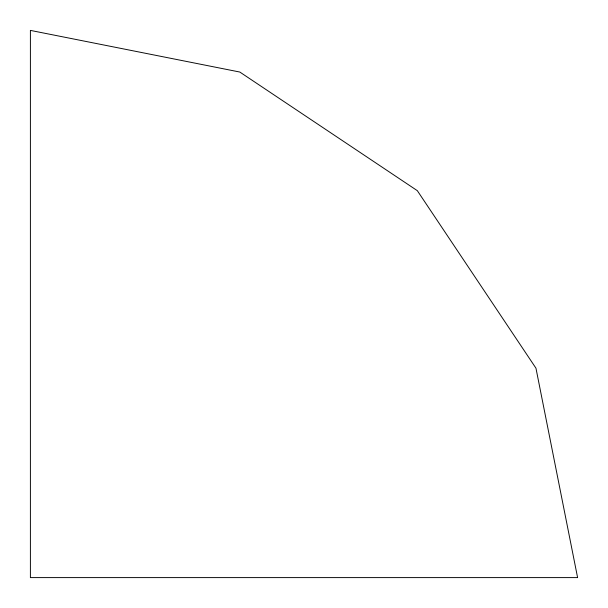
<?xml version="1.0" encoding="UTF-8"?>
<svg xmlns="http://www.w3.org/2000/svg" width="608" height="608" viewBox="0 0 608 608"><rect width="100%" height="100%" fill="white"/><g stroke="black" fill="none" stroke-linecap="round" stroke-linejoin="round"><path stroke-width="0.91" d="M577.6 577.6L30.4 577.6L30.4 30.4L239.81 72.04L417.324 190.676L535.96 368.19L577.6 577.6"/></g></svg>
